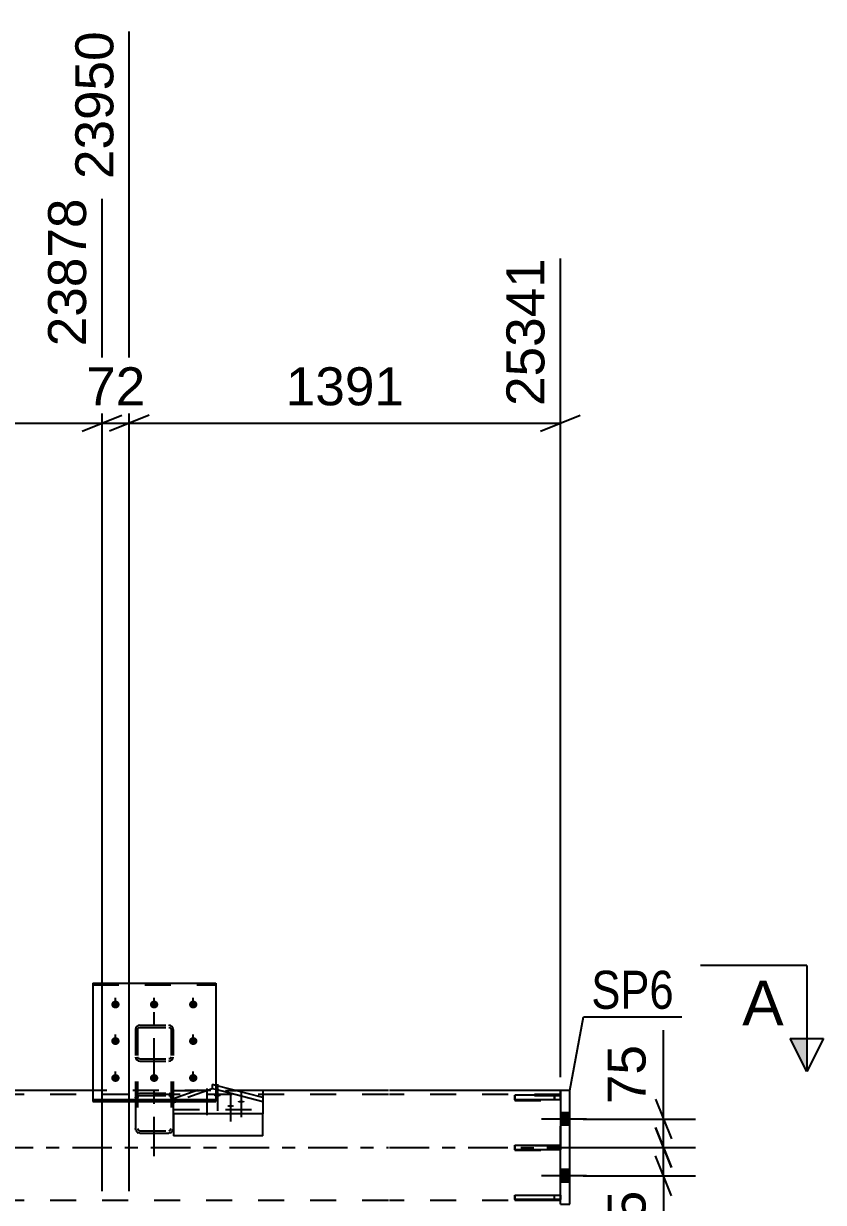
# Model space of a CAD drawing. Header units: millimetres. Extents: x -2250 to 594, y 0 to 1057.
# Drawn here: x -489.4 to -429.2, y 642.4 to 731.2 of the extents above; entities that cross this region are included whole.
import ezdxf

# ---------------------------------------------------------------- set-up
doc = ezdxf.new("R2010")
doc.units = ezdxf.units.MM
doc.linetypes.add('DXK_LINE_DOT2', pattern=[3.9198, 1.9599, -1.9599])
doc.linetypes.add('DXK_LINE_DOT3', pattern=[5.9187, 2.979, -0.9799, 0.9799, -0.9799])
doc.styles.add('Arial', font='ARIAL.TTF', dxfattribs={"height": 0.2})
doc.styles.add('Arial Narrow', font='ARIALN.TTF', dxfattribs={"height": 0.2})

# ---------------------------------------------------------------- blocks, each defined once
blk = doc.blocks.new('Part-761553754-5873 - 5222')
at = {"color": 2, "linetype": 'Continuous'}
for p, q in [((-484.212, 658.925), (-474.926, 658.925)), ((-484.212, 658.925), (-484.212, 649.997)), ((-474.926, 658.925), (-474.926, 649.997)), ((-484.212, 650.145), (-474.926, 650.145)), ((-484.212, 649.997), (-474.926, 649.997))]:
    blk.add_line(p, q, dxfattribs=at)
at = {"color": 7, "linetype": 'DXK_LINE_DOT2'}
blk.add_line((-484.212, 658.777), (-474.926, 658.777), dxfattribs=at)
blk = doc.blocks.new('Part-761553754-5289 - 5222')
at = {"color": 7, "linetype": 'DXK_LINE_DOT2'}
for p, q in [((-478.136, 650.209), (-475.203, 651.284)), ((-474.926, 651.213), (-475.203, 651.284)), ((-475.203, 651.284), (-475.203, 650.96)), ((-475.203, 650.96), (-477.832, 649.997)), ((-474.926, 650.889), (-475.203, 650.96)), ((-478.136, 649.997), (-478.136, 650.209)), ((-478.136, 649.392), (-471.399, 649.392))]:
    blk.add_line(p, q, dxfattribs=at)
at = {"color": 2, "linetype": 'Continuous'}
for p, q in [((-471.399, 650.301), (-474.926, 651.213)), ((-471.399, 649.977), (-474.926, 650.889)), ((-478.136, 649.068), (-478.136, 649.997)), ((-477.832, 649.997), (-478.136, 649.885)), ((-471.399, 650.301), (-471.399, 649.068)), ((-471.399, 649.068), (-478.136, 649.068))]:
    blk.add_line(p, q, dxfattribs=at)
blk = doc.blocks.new('Part-761553754-5236 - 5222')
at = {"color": 7, "linetype": 'DXK_LINE_DOT2'}
for p, q in [((-478.136, 649.068), (-478.136, 650.824)), ((-478.136, 650.824), (-473.423, 650.824)), ((-471.399, 650.301), (-471.399, 649.068))]:
    blk.add_line(p, q, dxfattribs=at)
at = {"color": 2, "linetype": 'Continuous'}
for p, q in [((-471.399, 650.824), (-473.423, 650.824)), ((-471.399, 650.824), (-471.399, 650.301)), ((-478.136, 649.068), (-478.136, 647.396)), ((-471.399, 647.396), (-471.399, 649.068)), ((-471.399, 647.396), (-478.136, 647.396))]:
    blk.add_line(p, q, dxfattribs=at)
blk = doc.blocks.new('Bolt-761553754-5237 - 5222')
at = {"linetype": 'Continuous'}
for points in [[(-474.818, 650.529), (-474.764, 650.527), (-474.713, 650.522), (-474.667, 650.513), (-474.627, 650.501), (-474.595, 650.487), (-474.573, 650.471), (-474.562, 650.454), (-474.562, 650.436), (-474.573, 650.419), (-474.595, 650.403), (-474.627, 650.389), (-474.667, 650.377), (-474.713, 650.369), (-474.764, 650.363), (-474.818, 650.361), (-474.871, 650.363), (-474.923, 650.369), (-474.969, 650.377), (-475.009, 650.389), (-475.041, 650.403), (-475.063, 650.419), (-475.074, 650.436), (-475.074, 650.454), (-475.063, 650.471), (-475.041, 650.487), (-475.009, 650.501), (-474.969, 650.513), (-474.923, 650.522), (-474.871, 650.527)], [(-475.618, 650.201), (-475.564, 650.199), (-475.513, 650.194), (-475.466, 650.185), (-475.427, 650.173), (-475.395, 650.159), (-475.373, 650.143), (-475.362, 650.126), (-475.362, 650.109), (-475.373, 650.092), (-475.395, 650.076), (-475.427, 650.061), (-475.466, 650.05), (-475.513, 650.041), (-475.564, 650.036), (-475.618, 650.034), (-475.671, 650.036), (-475.722, 650.041), (-475.769, 650.05), (-475.809, 650.061), (-475.84, 650.076), (-475.862, 650.092), (-475.873, 650.109), (-475.873, 650.126), (-475.862, 650.143), (-475.84, 650.159), (-475.809, 650.173), (-475.769, 650.185), (-475.722, 650.194), (-475.671, 650.199)], [(-473.828, 649.738), (-473.774, 649.737), (-473.723, 649.731), (-473.677, 649.722), (-473.637, 649.711), (-473.605, 649.697), (-473.583, 649.681), (-473.572, 649.664), (-473.572, 649.646), (-473.583, 649.629), (-473.605, 649.613), (-473.637, 649.599), (-473.677, 649.587), (-473.723, 649.578), (-473.774, 649.573), (-473.828, 649.571), (-473.881, 649.573), (-473.932, 649.578), (-473.979, 649.587), (-474.019, 649.599), (-474.05, 649.613), (-474.072, 649.629), (-474.084, 649.646), (-474.084, 649.664), (-474.072, 649.681), (-474.05, 649.697), (-474.019, 649.711), (-473.979, 649.722), (-473.932, 649.731), (-473.881, 649.737)], [(-473.028, 650.066), (-472.975, 650.064), (-472.924, 650.059), (-472.877, 650.05), (-472.837, 650.038), (-472.805, 650.024), (-472.784, 650.008), (-472.772, 649.991), (-472.772, 649.974), (-472.784, 649.957), (-472.805, 649.941), (-472.837, 649.926), (-472.877, 649.915), (-472.924, 649.906), (-472.975, 649.901), (-473.028, 649.899), (-473.082, 649.901), (-473.133, 649.906), (-473.179, 649.915), (-473.219, 649.926), (-473.251, 649.941), (-473.273, 649.957), (-473.284, 649.974), (-473.284, 649.991), (-473.273, 650.008), (-473.251, 650.024), (-473.219, 650.038), (-473.179, 650.05), (-473.133, 650.059), (-473.082, 650.064)]]:
    blk.add_hatch(color=1, dxfattribs=at).paths.add_polyline_path(points)
at = {"color": 1, "linetype": 'Continuous'}
for p, q in [((-474.818, 651.31), (-474.818, 649.283)), ((-475.618, 650.982), (-475.618, 648.956)), ((-473.828, 650.519), (-473.828, 648.493)), ((-473.028, 650.847), (-473.028, 648.821))]:
    blk.add_line(p, q, dxfattribs=at)
blk = doc.blocks.new('Part-761553754-5669 - 5222')
at = {"color": 7, "linetype": 'DXK_LINE_DOT2'}
for p, q in [((-461.943, 650.532), (-1130.883, 650.532)), ((-471.399, 650.818), (-484.212, 650.818)), ((-448.986, 650.532), (-461.843, 650.532)), ((-448.986, 642.246), (-448.986, 650.818)), ((-461.943, 642.532), (-1130.883, 642.532)), ((-448.986, 642.532), (-461.843, 642.532))]:
    blk.add_line(p, q, dxfattribs=at)
at = {"color": 2, "linetype": 'Continuous'}
for p, q in [((-484.212, 650.818), (-518.141, 650.818)), ((-461.943, 650.818), (-471.399, 650.818)), ((-448.986, 650.818), (-461.843, 650.818))]:
    blk.add_line(p, q, dxfattribs=at)
at = {"color": 7, "linetype": 'DXK_LINE_DOT3'}
for p, q in [((-1130.883, 646.532), (-461.943, 646.532)), ((-461.843, 646.532), (-446.986, 646.532))]:
    blk.add_line(p, q, dxfattribs=at)
blk = doc.blocks.new('Part-761553754-5485 - 5222')
at = {"color": 7, "linetype": 'DXK_LINE_DOT3'}
blk.add_line((-479.569, 645.864), (-479.569, 657.641), dxfattribs=at)
at = {"color": 7, "linetype": 'DXK_LINE_DOT2'}
for p, q in [((-480.786, 655.713), (-480.897, 655.642)), ((-480.655, 655.737), (-480.786, 655.713)), ((-480.655, 655.737), (-478.483, 655.737)), ((-478.352, 655.713), (-478.483, 655.737)), ((-478.241, 655.642), (-478.352, 655.713)), ((-480.971, 655.537), (-480.998, 655.413)), ((-480.998, 655.413), (-480.998, 649.997)), ((-480.897, 655.642), (-480.971, 655.537)), ((-480.826, 655.413), (-480.813, 655.475)), ((-480.826, 655.413), (-480.826, 647.97)), ((-480.813, 655.475), (-480.776, 655.528)), ((-480.776, 655.528), (-480.72, 655.563)), ((-480.72, 655.563), (-480.655, 655.575)), ((-480.655, 655.575), (-478.483, 655.575)), ((-478.483, 655.575), (-478.418, 655.563)), ((-478.418, 655.563), (-478.362, 655.528)), ((-478.362, 655.528), (-478.325, 655.475)), ((-478.325, 655.475), (-478.312, 655.413)), ((-478.312, 655.413), (-478.312, 647.97)), ((-478.167, 655.537), (-478.241, 655.642)), ((-478.14, 655.413), (-478.167, 655.537)), ((-478.14, 655.413), (-478.14, 649.997)), ((-480.998, 653.36), (-480.971, 653.236)), ((-480.971, 653.236), (-480.897, 653.131)), ((-480.897, 653.131), (-480.786, 653.06)), ((-480.813, 653.298), (-480.826, 653.36)), ((-480.776, 653.245), (-480.813, 653.298)), ((-480.786, 653.06), (-480.655, 653.036)), ((-480.72, 653.21), (-480.776, 653.245)), ((-480.655, 653.198), (-480.72, 653.21)), ((-480.655, 653.198), (-478.483, 653.198)), ((-480.655, 653.036), (-478.483, 653.036)), ((-478.418, 653.21), (-478.483, 653.198)), ((-478.483, 653.036), (-478.352, 653.06)), ((-478.362, 653.245), (-478.418, 653.21)), ((-478.325, 653.298), (-478.362, 653.245)), ((-478.352, 653.06), (-478.241, 653.131)), ((-478.312, 653.36), (-478.325, 653.298)), ((-478.241, 653.131), (-478.167, 653.236)), ((-478.167, 653.236), (-478.14, 653.36)), ((-480.998, 650.267), (-480.971, 650.406)), ((-480.813, 650.336), (-480.826, 650.267)), ((-480.776, 650.395), (-480.813, 650.336)), ((-480.786, 650.602), (-480.655, 650.629)), ((-480.72, 650.434), (-480.776, 650.395)), ((-480.655, 650.448), (-480.72, 650.434)), ((-480.655, 650.629), (-478.483, 650.629)), ((-480.655, 650.448), (-478.483, 650.448)), ((-478.483, 650.629), (-478.352, 650.602)), ((-478.418, 650.434), (-478.483, 650.448)), ((-478.362, 650.395), (-478.418, 650.434)), ((-478.325, 650.336), (-478.362, 650.395)), ((-478.312, 650.267), (-478.325, 650.336)), ((-478.167, 650.406), (-478.14, 650.267)), ((-480.826, 647.97), (-480.813, 647.901)), ((-480.813, 647.901), (-480.776, 647.842)), ((-480.776, 647.842), (-480.72, 647.803)), ((-480.72, 647.803), (-480.655, 647.789)), ((-480.655, 647.789), (-478.483, 647.789)), ((-478.483, 647.789), (-478.418, 647.803)), ((-478.418, 647.803), (-478.362, 647.842)), ((-478.362, 647.842), (-478.325, 647.901)), ((-478.325, 647.901), (-478.312, 647.97))]:
    blk.add_line(p, q, dxfattribs=at)
at = {"color": 2, "linetype": 'Continuous'}
for p, q in [((-480.998, 649.997), (-480.998, 647.97)), ((-478.14, 649.997), (-478.14, 647.97)), ((-480.971, 647.832), (-480.998, 647.97)), ((-478.14, 647.97), (-478.167, 647.832)), ((-480.655, 647.608), (-480.786, 647.635)), ((-480.655, 647.608), (-478.483, 647.608)), ((-478.352, 647.635), (-478.483, 647.608))]:
    blk.add_line(p, q, dxfattribs=at)
at = {"color": 7, "linetype": 'DXK_LINE_DOT2'}
for centre, start, end in [((-480.641, 650.279), 114.13471, 159.07129), ((-478.497, 650.279), 20.92871, 65.86529)]:
    blk.add_arc(centre, 0.353, start, end, dxfattribs=at)
at = {"color": 2, "linetype": 'Continuous'}
for centre, start, end in [((-480.641, 647.958), 200.92871, 245.86529), ((-478.497, 647.958), 294.13471, 339.07129)]:
    blk.add_arc(centre, 0.353, start, end, dxfattribs=at)
blk = doc.blocks.new('Bolt-761553754-5503 - 5222')
at = {"linetype": 'Continuous'}
for points in [[(-482.498, 657.007), (-482.563, 657.014), (-482.625, 657.033), (-482.682, 657.064), (-482.731, 657.106), (-482.77, 657.156), (-482.796, 657.213), (-482.81, 657.273), (-482.81, 657.336), (-482.796, 657.396), (-482.77, 657.453), (-482.731, 657.503), (-482.682, 657.545), (-482.625, 657.576), (-482.563, 657.595), (-482.498, 657.602), (-482.432, 657.595), (-482.37, 657.576), (-482.313, 657.545), (-482.264, 657.503), (-482.225, 657.453), (-482.199, 657.396), (-482.185, 657.336), (-482.185, 657.273), (-482.199, 657.213), (-482.225, 657.156), (-482.264, 657.106), (-482.313, 657.064), (-482.37, 657.033), (-482.432, 657.014)], [(-479.583, 657.007), (-479.649, 657.014), (-479.711, 657.033), (-479.768, 657.064), (-479.817, 657.106), (-479.855, 657.156), (-479.882, 657.213), (-479.896, 657.273), (-479.896, 657.336), (-479.882, 657.396), (-479.855, 657.453), (-479.817, 657.503), (-479.768, 657.545), (-479.711, 657.576), (-479.649, 657.595), (-479.583, 657.602), (-479.518, 657.595), (-479.455, 657.576), (-479.399, 657.545), (-479.35, 657.503), (-479.311, 657.453), (-479.284, 657.396), (-479.271, 657.336), (-479.271, 657.273), (-479.284, 657.213), (-479.311, 657.156), (-479.35, 657.106), (-479.399, 657.064), (-479.455, 657.033), (-479.518, 657.014)], [(-476.64, 657.007), (-476.706, 657.014), (-476.768, 657.033), (-476.825, 657.064), (-476.874, 657.106), (-476.913, 657.156), (-476.939, 657.213), (-476.953, 657.273), (-476.953, 657.336), (-476.939, 657.396), (-476.913, 657.453), (-476.874, 657.503), (-476.825, 657.545), (-476.768, 657.576), (-476.706, 657.595), (-476.64, 657.602), (-476.575, 657.595), (-476.513, 657.576), (-476.456, 657.545), (-476.407, 657.503), (-476.368, 657.453), (-476.342, 657.396), (-476.328, 657.336), (-476.328, 657.273), (-476.342, 657.213), (-476.368, 657.156), (-476.407, 657.106), (-476.456, 657.064), (-476.513, 657.033), (-476.575, 657.014)], [(-482.498, 654.252), (-482.563, 654.258), (-482.625, 654.277), (-482.682, 654.308), (-482.731, 654.35), (-482.77, 654.4), (-482.796, 654.457), (-482.81, 654.518), (-482.81, 654.58), (-482.796, 654.641), (-482.77, 654.697), (-482.731, 654.748), (-482.682, 654.789), (-482.625, 654.82), (-482.563, 654.84), (-482.498, 654.846), (-482.432, 654.84), (-482.37, 654.82), (-482.313, 654.789), (-482.264, 654.748), (-482.225, 654.697), (-482.199, 654.641), (-482.185, 654.58), (-482.185, 654.518), (-482.199, 654.457), (-482.225, 654.4), (-482.264, 654.35), (-482.313, 654.308), (-482.37, 654.277), (-482.432, 654.258)], [(-476.64, 654.252), (-476.706, 654.258), (-476.768, 654.277), (-476.825, 654.308), (-476.874, 654.35), (-476.913, 654.4), (-476.939, 654.457), (-476.953, 654.518), (-476.953, 654.58), (-476.939, 654.641), (-476.913, 654.697), (-476.874, 654.748), (-476.825, 654.789), (-476.768, 654.82), (-476.706, 654.84), (-476.64, 654.846), (-476.575, 654.84), (-476.513, 654.82), (-476.456, 654.789), (-476.407, 654.748), (-476.368, 654.697), (-476.342, 654.641), (-476.328, 654.58), (-476.328, 654.518), (-476.342, 654.457), (-476.368, 654.4), (-476.407, 654.35), (-476.456, 654.308), (-476.513, 654.277), (-476.575, 654.258)], [(-482.498, 651.469), (-482.563, 651.476), (-482.625, 651.495), (-482.682, 651.526), (-482.731, 651.567), (-482.77, 651.618), (-482.796, 651.674), (-482.81, 651.735), (-482.81, 651.797), (-482.796, 651.858), (-482.77, 651.915), (-482.731, 651.965), (-482.682, 652.007), (-482.625, 652.038), (-482.563, 652.057), (-482.498, 652.063), (-482.432, 652.057), (-482.37, 652.038), (-482.313, 652.007), (-482.264, 651.965), (-482.225, 651.915), (-482.199, 651.858), (-482.185, 651.797), (-482.185, 651.735), (-482.199, 651.674), (-482.225, 651.618), (-482.264, 651.567), (-482.313, 651.526), (-482.37, 651.495), (-482.432, 651.476)], [(-479.583, 651.469), (-479.649, 651.476), (-479.711, 651.495), (-479.768, 651.526), (-479.817, 651.567), (-479.855, 651.618), (-479.882, 651.674), (-479.896, 651.735), (-479.896, 651.797), (-479.882, 651.858), (-479.855, 651.915), (-479.817, 651.965), (-479.768, 652.007), (-479.711, 652.038), (-479.649, 652.057), (-479.583, 652.063), (-479.518, 652.057), (-479.455, 652.038), (-479.399, 652.007), (-479.35, 651.965), (-479.311, 651.915), (-479.284, 651.858), (-479.271, 651.797), (-479.271, 651.735), (-479.284, 651.674), (-479.311, 651.618), (-479.35, 651.567), (-479.399, 651.526), (-479.455, 651.495), (-479.518, 651.476)], [(-476.64, 651.469), (-476.706, 651.476), (-476.768, 651.495), (-476.825, 651.526), (-476.874, 651.567), (-476.913, 651.618), (-476.939, 651.674), (-476.953, 651.735), (-476.953, 651.797), (-476.939, 651.858), (-476.913, 651.915), (-476.874, 651.965), (-476.825, 652.007), (-476.768, 652.038), (-476.706, 652.057), (-476.64, 652.063), (-476.575, 652.057), (-476.513, 652.038), (-476.456, 652.007), (-476.407, 651.965), (-476.368, 651.915), (-476.342, 651.858), (-476.328, 651.797), (-476.328, 651.735), (-476.342, 651.674), (-476.368, 651.618), (-476.407, 651.567), (-476.456, 651.526), (-476.513, 651.495), (-476.575, 651.476)]]:
    blk.add_hatch(color=1, dxfattribs=at).paths.add_polyline_path(points)
at = {"color": 1, "linetype": 'Continuous'}
for p, q in [((-482.498, 657.035), (-482.498, 657.807)), ((-479.583, 657.035), (-479.583, 657.807)), ((-476.64, 657.035), (-476.64, 657.807)), ((-482.498, 654.279), (-482.498, 655.051)), ((-476.64, 654.279), (-476.64, 655.051)), ((-482.498, 651.497), (-482.498, 652.268)), ((-479.583, 651.497), (-479.583, 652.268)), ((-476.64, 651.497), (-476.64, 652.268))]:
    blk.add_line(p, q, dxfattribs=at)
blk = doc.blocks.new('Part-761553754-5600 - 5222')
at = {"color": 7, "linetype": 'DXK_LINE_DOT2'}
for p, q in [((-448.986, 646.666), (-452.415, 646.666)), ((-452.415, 646.666), (-452.415, 646.323)), ((-452.415, 646.323), (-448.986, 646.323)), ((-449.415, 646.323), (-449.415, 646.666)), ((-448.986, 646.323), (-448.986, 646.666))]:
    blk.add_line(p, q, dxfattribs=at)
blk = doc.blocks.new('Part-761553754-5603 - 5222')
at = {"color": 7, "linetype": 'DXK_LINE_DOT2'}
for p, q in [((-448.986, 650.423), (-452.415, 650.423)), ((-452.415, 650.423), (-452.415, 650.08)), ((-449.415, 650.423), (-449.415, 650.08)), ((-448.986, 650.08), (-448.986, 650.423)), ((-452.415, 650.08), (-448.986, 650.08))]:
    blk.add_line(p, q, dxfattribs=at)
blk = doc.blocks.new('Part-761553754-5606 - 5222')
at = {"color": 7, "linetype": 'DXK_LINE_DOT2'}
for p, q in [((-448.986, 642.909), (-452.415, 642.909)), ((-452.415, 642.909), (-452.415, 642.566)), ((-452.415, 642.566), (-448.986, 642.566)), ((-449.415, 642.566), (-449.415, 642.909)), ((-448.986, 642.566), (-448.986, 642.909))]:
    blk.add_line(p, q, dxfattribs=at)
blk = doc.blocks.new('Part-761553754-5627 - 5222')
at = {"color": 2, "linetype": 'Continuous'}
for p, q in [((-452.415, 646.703), (-448.986, 646.703)), ((-452.415, 646.36), (-452.415, 646.703)), ((-448.986, 646.36), (-452.415, 646.36)), ((-448.986, 646.703), (-448.986, 646.36))]:
    blk.add_line(p, q, dxfattribs=at)
at = {"color": 7, "linetype": 'DXK_LINE_DOT2'}
blk.add_line((-449.415, 646.36), (-449.415, 646.703), dxfattribs=at)
blk = doc.blocks.new('Part-761553754-5630 - 5222')
at = {"color": 2, "linetype": 'Continuous'}
for p, q in [((-448.986, 650.46), (-452.415, 650.46)), ((-452.415, 650.117), (-452.415, 650.46)), ((-448.986, 650.46), (-448.986, 650.117)), ((-448.986, 650.117), (-452.415, 650.117))]:
    blk.add_line(p, q, dxfattribs=at)
at = {"color": 7, "linetype": 'DXK_LINE_DOT2'}
blk.add_line((-449.415, 650.117), (-449.415, 650.46), dxfattribs=at)
blk = doc.blocks.new('Part-761553754-5633 - 5222')
at = {"color": 2, "linetype": 'Continuous'}
for p, q in [((-452.415, 642.946), (-448.986, 642.946)), ((-452.415, 642.603), (-452.415, 642.946)), ((-448.986, 642.603), (-452.415, 642.603)), ((-448.986, 642.946), (-448.986, 642.603))]:
    blk.add_line(p, q, dxfattribs=at)
at = {"color": 7, "linetype": 'DXK_LINE_DOT2'}
blk.add_line((-449.415, 642.603), (-449.415, 642.946), dxfattribs=at)
blk = doc.blocks.new('Bolt-761553754-5683 - 5222')
at = {"linetype": 'Continuous'}
for points in [[(-448.986, 649.146), (-448.986, 648.203), (-448.272, 648.203), (-448.272, 649.146)], [(-448.986, 649.146), (-448.986, 648.203), (-448.272, 648.203), (-448.272, 649.146)], [(-448.986, 644.86), (-448.986, 643.918), (-448.272, 643.918), (-448.272, 644.86)], [(-448.986, 644.86), (-448.986, 643.918), (-448.272, 643.918), (-448.272, 644.86)]]:
    blk.add_hatch(color=1, dxfattribs=at).paths.add_polyline_path(points)
at = {"color": 1, "linetype": 'Continuous'}
for p, q in [((-447.015, 648.675), (-450.415, 648.675)), ((-447.015, 648.675), (-450.415, 648.675)), ((-448.272, 649.146), (-448.986, 649.146)), ((-448.272, 649.146), (-448.986, 649.146)), ((-448.272, 648.203), (-448.986, 648.203)), ((-448.272, 648.203), (-448.986, 648.203)), ((-447.015, 644.389), (-450.415, 644.389)), ((-447.015, 644.389), (-450.415, 644.389)), ((-448.272, 644.86), (-448.986, 644.86)), ((-448.272, 644.86), (-448.986, 644.86)), ((-448.272, 643.918), (-448.986, 643.918)), ((-448.272, 643.918), (-448.986, 643.918))]:
    blk.add_line(p, q, dxfattribs=at)
blk = doc.blocks.new('Part-761553754-5750 - 5222')
at = {"color": 2, "linetype": 'Continuous'}
for p, q in [((-448.986, 650.818), (-448.986, 650.46)), ((-448.272, 650.818), (-448.986, 650.818)), ((-448.272, 642.246), (-448.272, 650.818)), ((-448.986, 650.117), (-448.986, 646.703)), ((-448.986, 642.946), (-448.986, 646.36)), ((-448.986, 642.246), (-448.986, 642.603)), ((-448.986, 642.246), (-448.272, 642.246))]:
    blk.add_line(p, q, dxfattribs=at)
at = {"color": 7, "linetype": 'DXK_LINE_DOT2'}
for p, q in [((-448.986, 650.46), (-448.986, 650.117)), ((-448.986, 646.36), (-448.986, 646.703)), ((-448.986, 642.603), (-448.986, 642.946))]:
    blk.add_line(p, q, dxfattribs=at)
blk = doc.blocks.new('StraightDimension-761553754-6985 - 5222')
at = {"color": 7, "linetype": 'Continuous'}
for p, q in [((-441.215, 648.675), (-441.215, 655.372)), ((-441.215, 648.675), (-441.215, 655.372)), ((-441.815, 650.175), (-440.615, 647.175)), ((-447.272, 648.675), (-438.815, 648.675)), ((-441.215, 646.532), (-441.215, 648.675)), ((-440.615, 645.032), (-441.815, 648.032)), ((-447.986, 646.532), (-438.815, 646.532))]:
    blk.add_line(p, q, dxfattribs=at)
at = {"color": 0}
blk.add_wipeout([(-441.965, 654.847), (-446.165, 654.847), (-446.165, 649.2), (-441.965, 649.2)], dxfattribs=at)
at = {"color": 3, "style": 'Arial'}
blk.add_text('75', height=2.8652, rotation=90.00021, dxfattribs=at).set_placement((-442.565, 649.8))
blk = doc.blocks.new('StraightDimension-761553754-7477 - 5222')
at = {"color": 7, "linetype": 'Continuous'}
for p, q in [((-481.455, 643.235), (-481.455, 730.63)), ((-448.986, 651.818), (-448.986, 713.53)), ((-479.955, 701.712), (-482.955, 700.512)), ((-481.455, 701.112), (-448.986, 701.112)), ((-450.486, 700.512), (-447.486, 701.712))]:
    blk.add_line(p, q, dxfattribs=at)
at = {"color": 0}
blk.add_wipeout([(-460.173, 701.862), (-460.173, 706.062), (-470.268, 706.062), (-470.268, 701.862)], dxfattribs=at)
at = {"color": 3, "style": 'Arial'}
blk.add_text('1391', height=2.8652, dxfattribs=at).set_placement((-469.668, 702.462))
at = {"color": 0, "linetype": 'Continuous'}
blk.add_wipeout([(-449.586, 714.13), (-453.786, 714.13), (-453.786, 701.812), (-449.586, 701.812)], dxfattribs=at)
at = {"color": 3, "linetype": 'Continuous', "style": 'Arial'}
blk.add_text('25341', height=2.8652, rotation=90.00021, dxfattribs=at).set_placement((-450.186, 702.412))
blk = doc.blocks.new('StraightDimension-761553754-7253 - 5222')
at = {"color": 7, "linetype": 'Continuous'}
for p, q in [((-483.509, 643.246), (-483.509, 718.03)), ((-517.683, 701.112), (-483.509, 701.112)), ((-485.009, 700.512), (-482.009, 701.712))]:
    blk.add_line(p, q, dxfattribs=at)
at = {"color": 0, "linetype": 'Continuous'}
blk.add_wipeout([(-484.109, 718.63), (-488.309, 718.63), (-488.309, 706.312), (-484.109, 706.312)], dxfattribs=at)
at = {"color": 3, "linetype": 'Continuous', "style": 'Arial'}
blk.add_text('23878', height=2.8652, rotation=90.00021, dxfattribs=at).set_placement((-484.709, 706.912))
blk = doc.blocks.new('StraightDimension-761553754-6972 - 5222')
at = {"color": 7, "linetype": 'Continuous'}
for p, q in [((-441.815, 648.032), (-440.615, 645.032)), ((-447.986, 646.532), (-438.815, 646.532)), ((-440.615, 642.889), (-441.815, 645.889)), ((-441.215, 644.389), (-441.215, 646.532)), ((-447.272, 644.389), (-438.815, 644.389)), ((-441.215, 644.389), (-441.215, 637.692)), ((-441.215, 644.389), (-441.215, 637.692))]:
    blk.add_line(p, q, dxfattribs=at)
at = {"color": 0}
blk.add_wipeout([(-441.965, 643.864), (-446.165, 643.864), (-446.165, 638.217), (-441.965, 638.217)], dxfattribs=at)
at = {"color": 3, "style": 'Arial'}
blk.add_text('75', height=2.8652, rotation=90.00021, dxfattribs=at).set_placement((-442.565, 638.817))
blk = doc.blocks.new('StraightDimension-761553754-7459 - 5222')
at = {"color": 7, "linetype": 'Continuous'}
for p, q in [((-481.455, 643.235), (-481.455, 730.63)), ((-483.509, 643.246), (-483.509, 718.03)), ((-485.009, 700.512), (-482.009, 701.712)), ((-483.509, 701.112), (-481.455, 701.112)), ((-479.955, 701.712), (-482.955, 700.512))]:
    blk.add_line(p, q, dxfattribs=at)
at = {"color": 0, "linetype": 'Continuous'}
blk.add_wipeout([(-482.055, 731.23), (-486.255, 731.23), (-486.255, 718.912), (-482.055, 718.912)], dxfattribs=at)
at = {"color": 3, "linetype": 'Continuous', "style": 'Arial'}
blk.add_text('23950', height=2.8652, rotation=90.00021, dxfattribs=at).set_placement((-482.655, 719.512))
at = {"color": 0}
blk.add_wipeout([(-479.658, 701.862), (-479.658, 706.062), (-485.306, 706.062), (-485.306, 701.862)], dxfattribs=at)
at = {"color": 3, "style": 'Arial'}
blk.add_text('72', height=2.8652, dxfattribs=at).set_placement((-484.706, 702.462))
blk = doc.blocks.new('Mark-761553754-5746 - 5222')
at = {"color": 30, "linetype": 'Continuous'}
for p, q in [((-448.272, 650.818), (-447.252, 656.382)), ((-447.252, 656.382), (-439.841, 656.382))]:
    blk.add_line(p, q, dxfattribs=at)
at = {"color": 0}
blk.add_wipeout([(-440.441, 656.982), (-440.441, 659.982), (-446.652, 659.982), (-446.652, 656.982)], dxfattribs=at)
blk.add_wipeout([(-440.441, 656.982), (-440.441, 659.982), (-446.652, 659.982), (-446.652, 656.982)], dxfattribs=at)
at = {"color": 3, "style": 'Arial Narrow'}
blk.add_text('SP6', height=2.8633, dxfattribs=at).set_placement((-446.652, 656.982))
blk = doc.blocks.new('SectionMark-761553754-7721 - 5222')
at = {"linetype": 'Continuous'}
blk.add_hatch(color=6, dxfattribs=at).paths.add_polyline_path([(-431.672, 654.746), (-430.422, 654.746), (-430.422, 652.246)])
at = {"color": 6, "linetype": 'Continuous'}
for p, q in [((-430.422, 660.246), (-438.422, 660.246)), ((-430.422, 660.246), (-430.422, 652.246)), ((-431.672, 654.746), (-429.172, 654.746)), ((-430.422, 652.246), (-431.672, 654.746)), ((-429.172, 654.746), (-430.422, 652.246))]:
    blk.add_line(p, q, dxfattribs=at)
at = {"color": 0, "linetype": 'Continuous'}
blk.add_wipeout([(-432.172, 655.746), (-432.172, 659.246), (-435.283, 659.246), (-435.283, 655.746)], dxfattribs=at)
at = {"color": 3, "linetype": 'Continuous', "style": 'Arial'}
blk.add_text('A', height=3.343, dxfattribs=at).set_placement((-435.283, 655.746))

msp = doc.modelspace()

# ---------------------------------------------------------------- block references
for name in ['Part-761553754-5873 - 5222', 'Bolt-761553754-5503 - 5222', 'Part-761553754-5485 - 5222', 'Part-761553754-5289 - 5222', 'Bolt-761553754-5237 - 5222', 'Part-761553754-5669 - 5222', 'Part-761553754-5236 - 5222', 'Part-761553754-5630 - 5222', 'Part-761553754-5603 - 5222', 'Part-761553754-5750 - 5222', 'Bolt-761553754-5683 - 5222', 'Part-761553754-5627 - 5222', 'Part-761553754-5600 - 5222', 'Part-761553754-5633 - 5222', 'Part-761553754-5606 - 5222']:
    msp.add_blockref(name, (0, 0))

# ---------------------------------------------------------------- next in the draw order: block references
msp.add_blockref('StraightDimension-761553754-6985 - 5222', (0, 0))

# ---------------------------------------------------------------- next in the draw order: block references
msp.add_blockref('StraightDimension-761553754-7477 - 5222', (0, 0))

# ---------------------------------------------------------------- next in the draw order: block references
for name in ['StraightDimension-761553754-7253 - 5222', 'Mark-761553754-5746 - 5222', 'StraightDimension-761553754-6972 - 5222']:
    msp.add_blockref(name, (0, 0))

# ---------------------------------------------------------------- next in the draw order: block references
msp.add_blockref('StraightDimension-761553754-7459 - 5222', (0, 0))

# ---------------------------------------------------------------- next in the draw order: block references
msp.add_blockref('SectionMark-761553754-7721 - 5222', (0, 0))

doc.saveas('drawing.dxf')
